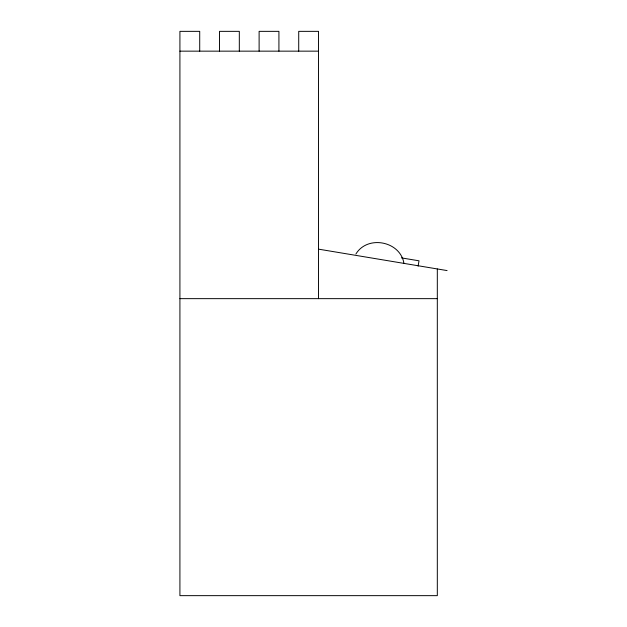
<?xml version="1.0" encoding="UTF-8"?>
<svg xmlns="http://www.w3.org/2000/svg" width="627" height="627" viewBox="0 0 627 627"><rect width="100%" height="100%" fill="white"/><g stroke="black" fill="none" stroke-linecap="round" stroke-linejoin="round"><path stroke-width="0.94" d="M418.123 266.138L419.008 260.808L401.429 257.885M355.893 254.021C367.594 234.694 400.504 241.176 403.968 263.52M179.918 51.148L318.516 51.148M179.918 298.648L437.317 298.648M318.516 249.146L447.082 270.574M437.317 268.952L437.317 595.65L179.918 595.65L179.918 31.35L199.715 31.35L199.715 51.148M318.516 298.648L318.516 31.35L298.718 31.35L298.718 51.148M278.921 51.148L278.921 31.35L259.116 31.35L259.116 51.148M239.318 51.148L239.318 31.35L219.521 31.35L219.521 51.148"/></g></svg>
